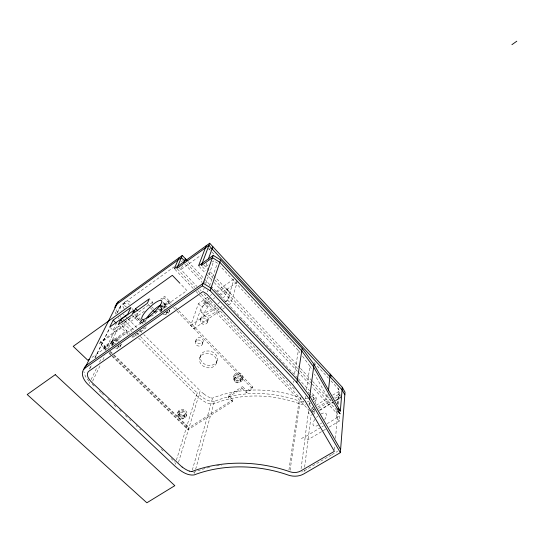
<?xml version="1.0" encoding="UTF-8"?>
<svg xmlns="http://www.w3.org/2000/svg" width="544" height="544" viewBox="0 0 544 544"><rect width="100%" height="100%" fill="white"/><g stroke="black" fill="none" stroke-linecap="round" stroke-linejoin="round"><path stroke-width="0.41" stroke-dasharray="2.72 2.04" d="M329.154 427.122L339.368 421.036L339.857 415.106M334.533 449.677L334.886 445.59M335.505 438.355L337.681 413.08M338.429 404.342L339.578 390.966L337.246 386.784M336.954 410.761L336.736 413.229L312.351 387.219M337.525 404.185L338.817 389.388L330.745 380.65M339.368 421.036L336.552 418.044L337.212 410.441M337.804 403.689L338.613 394.4L333.567 397.467M328.086 394.23L327.74 397.582L314.412 374.075M314.867 409.788L314.459 413.209L312.127 410.754M315.54 404.226L316.316 397.854L310.175 391.34M304.055 471.689L304.239 470.2M304.613 467.248L311.216 414.644M311.698 410.258L312.202 406.266M313.058 399.799L313.657 395.039L311.433 396.406M301.09 468.69L305.245 436.771L321.266 427.19M308.632 410.788L308.366 412.801L311.25 411.046M309.407 404.818L309.788 401.873M305.402 398.65L305.714 396.372M306.646 389.64L309.883 366.092L301.961 355.409M290.081 470.268L300.601 397.834A101.449 78.214 9.1 0 0 212.575 398.099A3.08 2.468 13.7 0 1 211.46 397.984L211.167 397.936A7.942 6.378 13.8 0 1 210.766 397.827L210.256 397.657M288.939 469.941L299.071 400.989A14.239 11.621 7.7 0 0 303.525 401.962M293.189 382.541L293.427 381.045M294.61 373.667L298.33 350.506L220.041 265.982M246.323 392.693L246.738 390.898L242.508 386.566L242.08 388.355L246.323 392.693L252.457 388.797L252.851 387.008L174.835 306.707M241.393 377.706A3.101 2.523 12.6 0 1 236.225 378.4A3.101 2.523 12.6 0 1 237.687 374.265A3.101 2.523 12.6 0 1 241.393 377.706L240.598 380.99M242.447 379.923A4.665 3.794 12.5 0 0 236.878 374.748A4.665 3.794 12.5 0 0 234.668 380.963A4.665 3.794 12.5 0 0 242.447 379.923L242.869 378.162A4.651 3.788 12.6 0 0 237.32 372.994A4.651 3.788 12.6 0 0 235.117 379.195A4.651 3.788 12.6 0 0 242.869 378.162M112.112 356.327L188.034 429.753L232.451 401.513L232.9 399.711L228.664 395.427L242.508 386.566M234.505 379.664L235.477 375.884M232.451 401.513L228.201 397.229L228.664 395.427M233.539 377.182L233.995 375.428M194.46 473.511L194.861 472.056M195.663 469.159L214.445 401.336A97.396 75.079 9.1 0 1 299.071 400.989M192.338 470.07L212.575 398.099M216.451 363.215A8.752 7.147 15.1 0 0 205.897 353.423A8.752 7.147 15.1 0 0 201.967 365.167A8.752 7.147 15.1 0 0 216.451 363.215L217.151 360.808A8.718 7.126 15.1 0 0 206.638 351.043A8.718 7.126 15.1 0 0 202.722 362.76A8.718 7.126 15.1 0 0 217.151 360.808M228.752 304.932L230.84 303.504L237.123 282.282L235.586 280.616M188.034 429.753L188.591 427.91L232.9 399.711M224.842 301.995L227.63 300.091L233.804 279.772M178.514 462.271L200.219 390.803L143.854 334.662M175.08 464.406L175.522 462.964M176.406 460.095L197.091 392.836L140.413 336.539M186.245 416.065A4.556 3.584 14.9 0 0 180.662 411.128A4.556 3.584 14.9 0 0 178.738 417.03A4.556 3.584 14.9 0 0 186.245 416.065L186.81 414.242A4.542 3.577 14.9 0 0 181.254 409.326A4.542 3.577 14.9 0 0 179.33 415.215A4.542 3.577 14.9 0 0 186.81 414.242M184.212 417.452A3.046 2.394 14.8 0 0 180.479 414.161A3.046 2.394 14.8 0 0 179.2 418.098A3.046 2.394 14.8 0 0 184.212 417.452L185.361 413.807A3.033 2.387 14.9 0 0 181.655 410.53A3.033 2.387 14.9 0 0 180.377 414.46A3.033 2.387 14.9 0 0 185.361 413.807M199.736 358.054L200.505 355.66M178.378 415.698L179.561 412.06M202.409 344.141A3.692 3.033 16.3 0 0 197.934 339.993A3.692 3.033 16.3 0 0 196.323 344.998A3.692 3.033 16.3 0 0 202.409 344.141L203.17 341.788A3.672 3.026 16.4 0 0 198.716 337.647A3.672 3.026 16.4 0 0 197.112 342.638A3.672 3.026 16.4 0 0 203.17 341.788M177.514 413.433L178.112 411.624M207.434 322.313A3.74 3.121 16.9 0 0 202.912 318.05A3.74 3.121 16.9 0 0 201.26 323.197A3.74 3.121 16.9 0 0 207.434 322.313L208.189 320.008A3.726 3.114 17 0 0 203.68 315.758A3.726 3.114 17 0 0 202.035 320.892A3.726 3.114 17 0 0 208.189 320.008M174.413 266.648L121.115 305.028L120.217 307.299L121.067 310.706M195.364 341.952L196.16 339.606M200.301 320.069L201.083 317.778M207.441 291.91L207.91 290.564M209.522 285.899L217.396 263.126L213.819 260.882L212.255 261.99M207.522 297.364L198.444 303.654L190.74 325.387L193.956 328.692L201.532 306.877L210.603 300.608M203.653 289.571L204.122 288.225M205.775 283.574L213.819 260.882M206.924 262.908L205.503 266.778L208.617 264.568M169.13 311.698L169.782 310.066A4.876 4.046 20 0 1 165.961 312.746M166.818 313.113L167.477 311.474A3.264 2.7 20 0 1 165.335 312.97M170.483 304.531L168.715 302.716L169.381 301.09L164.689 296.283L160.568 299.2M182.519 265.696L180.928 269.566L200.777 255.347M160.759 310.638L162.248 307.136M161.942 299.356L164.009 297.894L164.689 296.283M156.468 311.61L155.774 313.256L151.613 316.18M146.146 326.828L145.432 328.501L131.764 338.055L132.518 336.376L144.786 327.78M151.987 303.674L152.653 302.151L150.457 299.914M152.653 302.151L138.897 311.923L136.367 317.472L141.902 323.014L142.63 321.354L144.017 320.382M141.535 320.253L140.794 321.905L139.652 322.714L140.386 321.062L141.535 320.253L142.63 321.354M135.218 318.288L137.469 313.371L123.903 323L121.55 327.971M120.333 346.358L121.108 344.665M118.232 347.12L119.014 345.42M112.268 344.74L113.982 341.129M111.751 342.101L112.554 340.422M92.609 381.201L100.742 364.222M102.857 359.808L104.938 355.456M108.344 348.344L118.735 326.652M89.155 383.588L89.801 382.248M91.093 379.576L97.009 367.322M99.504 362.148L101.606 357.789M105.046 350.662L117.422 325.02M104.101 347.766L104.924 346.066M110.282 327.61L113.036 330.31L116.069 324.068M103.612 348.106L104.441 346.406L126.752 330.67L125.984 332.343L103.612 348.106L106.039 350.458M123.27 304.79L124.365 302.546M89.325 369.05L90.807 366.051M94.88 357.802L109.684 327.808M116.715 313.575L120.414 306.082M90.012 368.254L91.412 365.405M95.132 357.87L109.779 328.168M117.531 312.46L121.244 304.926M106.529 350.112L99.668 343.475L100.504 341.782L122.339 326.305L129.635 333.52M181.254 261.718L182.628 260.726M208.821 249.58L210.841 248.132M113.036 330.31L130.948 317.587M144.418 311.141L136.796 316.54L134.579 314.316M99.668 343.475L136.367 317.472M160.174 307.108L169.096 300.818L168.429 302.437L158.107 309.713M92.024 357.388L144.67 320.328M155.754 312.528L186.918 290.584L181.084 284.485M141.902 323.014L146.758 319.6M210.317 295.426L211.711 294.454M215.9 291.55L234.049 278.956M213.398 298.676L214.792 297.718M218.98 294.821L237.123 282.282M190.74 325.387L217.185 307.244M193.956 328.692L221.789 309.679M222.489 309.21L224.577 307.782M228.201 397.229L242.08 388.355M246.738 390.898L252.851 387.008M313.004 399.888L316.316 397.854M314.18 401.486L316.01 400.364L309.883 393.87M312.066 407.742L313.766 406.708M316.037 405.321L329.181 397.31M332.636 395.202L339.578 390.966M311.97 410.604L314.126 409.292M317.73 407.102L330.691 399.214M311.399 412.644L314.772 410.598L307.775 403.226M318.376 408.408L331.344 400.527M334.948 398.337L340.714 394.835M319.518 410.135L332.54 402.24M335.43 400.486L341.945 396.535M312.46 414.82L316.125 412.597M319.675 410.448L332.683 402.56M335.56 400.812L340.598 397.759M301.39 438.62L304.885 436.526M336.274 417.744L339.884 415.582M321.994 426.754L323.449 425.884M327.087 423.708L336.552 418.044M325.536 429.277L307.992 439.736L305.17 436.818L308.292 412.842L311.012 415.698M331.378 454.968L304.164 470.832A15.803 12.315 7.5 0 1 301.648 472.002M331.956 454.634L337.715 451.275M214.445 401.336C207.652 402.22 201.79 397.093 197.091 392.836M193.263 472.11L194.908 471.893A107.494 78.642 8.8 0 1 210.875 467.072M203.81 393.958L200.219 390.803M92.113 384.2L94.357 386.308M99.185 390.857L101.034 392.605M101.653 393.183L104.108 395.502M107.787 398.963L110.235 401.268M113.886 404.709L116.314 406.994M119.34 409.843L121.156 411.55M125.365 415.514L127.167 417.214M129.554 419.465L130.75 420.587M136.102 425.632L137.292 426.748M139.658 428.978L140.842 430.093M161.262 449.324L162.989 450.956M171.02 458.51L175.005 462.264M109.079 353.396L111.506 355.742M100.504 341.782L107.977 349.017M110.412 351.383L113.465 354.334M114.07 354.926L189.074 427.604M104.441 346.406L106.882 348.772M109.929 351.723L112.975 354.674M113.587 355.266L188.591 427.91M108.956 352.464L111.996 355.402M112.601 355.987L188.516 429.447M119.326 325.774L128.296 334.628M122.924 319.172L124.732 320.967M124.957 321.191L134.382 330.548M136.789 332.948L139.808 335.94M123.325 322.939L132.097 331.636M134.824 334.336L136.449 335.954M138.625 338.103L196.33 395.311C201.049 399.582 206.938 404.722 213.751 403.832A97.75 75.222 9.1 0 1 298.697 403.498A14.294 11.648 7.7 0 0 306.014 404.484M125.902 316.771L127.548 318.417M128.098 318.961L137.367 328.195M140.073 330.895L141.692 332.506M132.444 315.506L141.964 325.026M143.201 320.477L145.5 322.782M140.978 319.702L137.122 315.826L135.973 316.635L143.269 323.945M124.256 315.132L123.372 314.187M131.961 308.57L133.042 309.658M151.511 306.578L153.714 308.815M148.43 304.47L150.647 306.721M150.246 307.646L152.456 309.89M168.715 302.716L164.009 297.894M162.738 301.94L165.002 304.259M169.381 301.09L172.108 303.899M173.434 307.564L176.378 310.597M176.97 311.202L252.457 388.797M209.515 298.323A17.292 4.916 -42.9 0 0 201.402 312.446L204.571 315.751M203.449 303.192L206.557 306.449M198.444 303.654L201.532 306.877M205.979 300.846A1.72 0.483 -43 0 1 204.36 302.92A1.72 0.483 -43 0 1 203.803 302.301A1.72 0.483 -43 0 1 205.979 300.846L209.08 304.11A1.72 0.49 -43.1 0 1 207.475 306.177A1.72 0.49 -43.1 0 1 206.91 305.551A1.72 0.49 -43.1 0 1 209.08 304.11M174.916 269.3L193.664 288.986M196.003 291.448L198.934 294.528M199.519 295.14L309.638 410.802M120.224 316.438L121.115 317.376M179.343 267.893L196.996 286.498M199.913 289.571L201.083 290.795M203.993 293.869L295.535 390.327M177.412 269.049L194.908 287.45M197.826 290.516L200.743 293.583M201.321 294.195L303.96 402.166M186.81 263.316L202.837 280.316M203.402 280.915L205.666 283.315M308.156 392.034L309.305 393.258M184.756 264.058L202.246 282.581M227.63 300.091L230.84 303.504M188.088 261.623L297.745 378.128M298.33 378.746L309.638 390.762M202.49 266.805L205.979 270.524M208.298 273.006L214.105 279.208M214.69 279.827L297.724 368.533M300.043 371.015L311.658 383.425M312.242 384.044L336.627 410.101M199.118 266.465L205.51 273.278M206.088 273.897L211.895 280.092M214.22 282.567L297.255 371.117M297.833 371.736L310.026 384.744M226.712 288.884L229.826 292.216M203.857 265.01L299.88 367.771M300.458 368.39L312.018 380.759M312.596 381.378L333.465 403.709M338.613 394.4L340.775 396.739M208.481 248.288L211.364 251.41M211.942 252.035L214.248 254.531M314.017 362.542L328.44 378.155M88.862 381.086L85.415 376.428L83.776 371.47M118.259 317.71L119.116 318.716M298.33 350.506L300.512 353.45M309.883 366.092L312.154 370.097M116.09 314.364L115.138 312.011M117.205 312.093L116.26 309.754M309.101 401.506A14.239 11.621 7.7 0 1 307.285 401.866M126.575 307.122A3.781 3.101 22.4 0 1 125.161 301.662A3.781 3.101 22.4 0 1 131.274 303.756M310.481 403.478A14.294 11.648 7.7 0 1 308.768 404.022M124.25 308.625A3.801 3.108 22.3 0 1 123.95 303.987A3.801 3.108 22.3 0 1 129.309 304.599M210.215 397.739A21.243 17.17 13.7 0 1 203.898 393.89M307.632 398.201A9.969 8.133 7.7 0 1 305.048 398.562M301.186 398.031A9.969 8.133 7.7 0 1 300.601 397.834M162.772 304.055A13.464 3.4 -43.5 0 1 163.091 309.556M145.146 322.17A13.464 3.4 -43.5 0 1 145.588 320.11M166.994 312.018A3.271 2.706 20 0 1 163.356 314.561M160.582 311.454A3.271 2.706 20 0 1 164.546 309.271M161.772 311.44A3.264 2.7 20 0 1 162.166 308.081A3.264 2.7 20 0 1 166.11 308.047M118.368 346.066A3.21 2.564 20.9 0 1 114.906 348.493M112.18 346.066A3.21 2.564 20.9 0 1 115.913 343.441M118.606 346.052A3.203 2.564 21 0 1 118.238 346.372M117.266 346.793A3.203 2.564 21 0 1 116.974 346.848M113.064 344.638A3.203 2.564 21 0 1 113.961 342.013A3.203 2.564 21 0 1 117.307 341.986M169.266 310.869A4.889 4.053 20 0 1 163.336 314.119M160.432 312.045A4.889 4.053 20 0 1 161.18 306.87A4.889 4.053 20 0 1 167.314 307.204M161.956 311.345A4.876 4.046 20 0 1 161.561 305.483A4.876 4.046 20 0 1 168.327 305.857M162.622 310.032A3.25 2.7 20 0 1 162.955 306.374A3.25 2.7 20 0 1 167.26 306.775M120.734 344.848A4.801 3.842 21 0 1 116.015 348.153M112.173 345.95A4.801 3.842 21 0 1 112.751 341.006A4.801 3.842 21 0 1 118.735 341.34M121.407 343.951A4.787 3.835 21 0 1 118.225 346.46M113.512 344.876A4.787 3.835 21 0 1 113.41 339.436A4.787 3.835 21 0 1 119.864 339.925M114.621 344.1A3.189 2.557 21 0 1 114.648 340.401A3.189 2.557 21 0 1 119.061 340.986M216.58 465.909A107.494 78.642 8.8 0 1 221.598 465.113M320.906 413.977A8.697 3.801 -44.1 0 1 326.176 413.76A8.697 3.801 -44.1 0 1 324.632 419.682M321.674 422.946A8.697 3.801 -44.1 0 1 320.375 423.987M318.519 425.163A8.697 3.801 -44.1 0 1 313.276 425.333A8.697 3.801 -44.1 0 1 314.888 419.376M316.547 417.377A8.697 3.801 -44.1 0 1 317.798 416.174M216.852 292.189A17.292 4.916 -42.9 0 1 226.671 288.85A17.292 4.916 -42.9 0 1 223.366 297.922M219.633 302.199A17.292 4.916 -42.9 0 1 217.94 303.878M215.764 305.844A17.292 4.916 -42.9 0 1 201.402 312.446M219.946 295.467A17.258 4.984 -43 0 1 229.969 292.373A17.258 4.984 -43 0 1 225.522 302.559M221.979 306.415A17.258 4.984 -43 0 1 205.122 316.159A17.258 4.984 -43 0 1 212.208 301.995M223.72 299.656A1.788 0.517 -42.9 0 1 223.944 299.866M179.792 416.276A3.04 2.387 14.9 0 0 184.79 415.623A3.04 2.387 14.9 0 0 181.07 412.338A3.04 2.387 14.9 0 0 179.792 416.276M235.334 381.936A3.121 2.536 12.5 0 0 240.53 381.242A3.121 2.536 12.5 0 0 236.803 377.788A3.121 2.536 12.5 0 0 235.334 381.936M235.776 380.161A3.108 2.53 12.5 0 0 240.965 379.467A3.108 2.53 12.5 0 0 237.245 376.02A3.108 2.53 12.5 0 0 235.776 380.161"/><path stroke-width="0.82" d="M342.292 387.267L340.34 411.067L313.99 364.351L302.165 348.33L220.619 259.984L213.275 255.36L202.32 285.845L84.837 368.206C79.261 372.946 84.218 381.106 88.509 384.928L174.638 465.848C179.982 470.438 186.551 475.864 194.058 474.96A107.93 78.778 8.8 0 1 288.184 475.062A15.871 12.342 7.5 0 0 303.776 473.926L340.367 452.642L345.032 392.21L342.292 387.267L209.705 243.25L174.332 268.688L178.928 257.883M328.433 390.878L330.167 374.102L331.357 376.224M340.367 452.642L309.42 399.153L313.99 364.351M309.42 399.153L296.874 382.554L302.165 348.33M83.837 369.267L84.463 367.411L86.231 365.418L203.238 283.288L211.018 288.102L297.316 379.692L309.801 396.243L340.605 449.589M114.791 307.666L115.382 305.925L117.014 304.055L181.397 257.57L184.511 260.868M115.92 305.415L116.511 303.681L118.143 301.818L182.288 255.456L187.122 260.596M296.874 382.554L210.134 290.68L220.619 259.984M208.338 259.046L212.867 246.684M209.705 243.25L201.334 265.56L212.446 257.659L219.83 262.303L301.764 350.921L313.643 366.982L340.116 413.821L337.79 411.339M206.176 245.793L198.54 265.846L213.275 255.36M183.79 262.609L185.382 258.747M182.288 255.456L176.827 268.43L208.903 245.392L342.081 389.83L344.835 394.781M135.599 308.604L133.464 313.201L147.322 303.341L149.362 298.792L135.599 308.604L137.795 310.814M120.598 319.722L118.211 324.673L131.886 314.949L134.164 310.053L120.598 319.722L122.801 321.912M113.145 320.164L109.732 327.066L127.65 314.296L130.873 307.482L113.145 320.164L116.402 323.374M84.837 368.206L118.143 301.818M511.911 44.683L516.8 41.208M156.046 311.168L154.666 312.134L153.007 310.454M147.472 317.948L150.933 315.506M89.257 359.332L87.87 360.312L73.216 346.351L172.332 275.332L179.914 283.261M189.407 471.063L189.917 471.22A8.854 6.759 13 0 0 190.366 471.335L190.686 471.41A3.434 2.618 13 0 0 191.937 471.539M202.32 285.845L210.134 290.68M182.124 467.078L91.963 382.541C89.393 379.984 85.347 375.047 88.38 371.559L202.932 291.598L206.74 293.944L292.828 384.798L305.089 400.948L334.397 451.316L300.798 470.927A11.111 8.636 7.5 0 1 289.864 471.73A112.431 82.069 8.8 0 0 191.93 471.526M338.028 408.592L340.34 411.067M189.298 471.124A23.684 18.224 12.9 0 1 182.22 467.004M146.771 317.975A13.464 3.4 -43.5 0 1 160.521 305.068M55.264 374.66L27.2 394.543L146.86 502.792L174.814 485.67L55.264 374.66M148.478 316.955A13.484 3.346 -43.5 0 0 161.609 300.778A13.484 3.346 -43.5 0 0 145.132 312.147A13.484 3.346 -43.5 0 0 148.478 316.955"/></g></svg>
